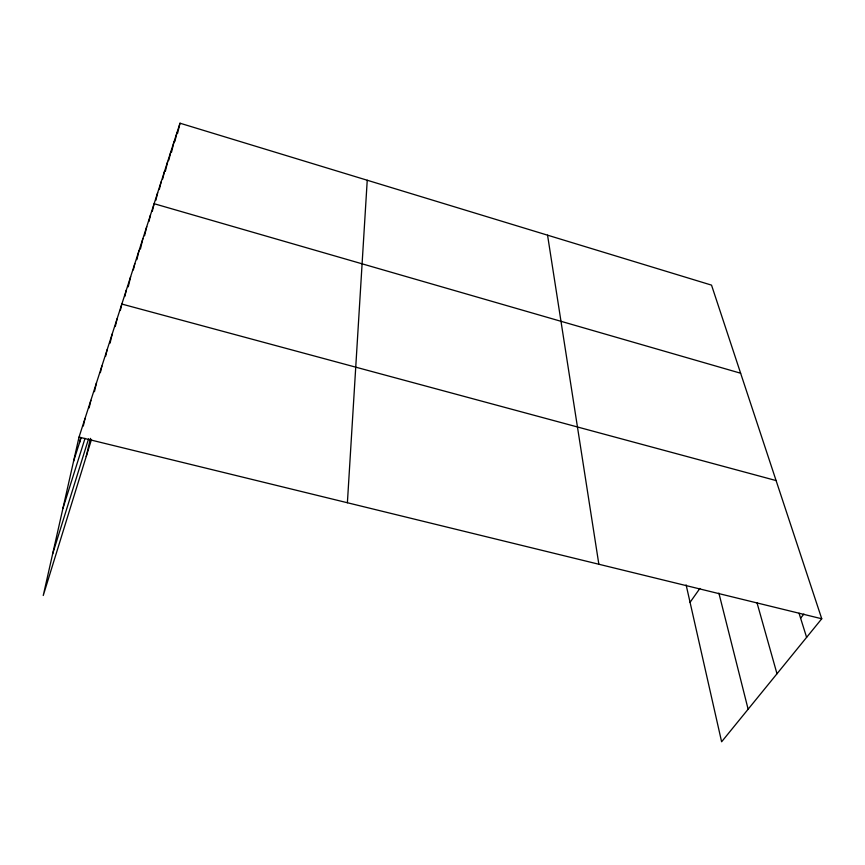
<?xml version="1.0" encoding="UTF-8"?>
<svg xmlns="http://www.w3.org/2000/svg" width="865" height="865" viewBox="0 0 865 865"><rect width="100%" height="100%" fill="white"/><g stroke="black" fill="none" stroke-linecap="round" stroke-linejoin="round"><path stroke-width="1.3" d="M347.395 502.749L367.236 180.244M686.118 584.902L721.615 741.792L821.75 618.767L711.527 285.126L180.017 123.208L79.029 437.106L43.25 595.498L91.506 439.388M79.58 442.48L80.737 437.409M83.321 426.002L85.051 418.39M89.138 407.902L90.857 400.344M94.458 391.683L96.469 382.903M100.372 372.642L101.886 366.068M105.617 356.315L107.119 349.784M110.082 343.124L112.191 334.041M115.294 326.538L117.089 318.807M86.219 456.493L90.447 438.382M120.343 310.459L121.835 304.058L776.089 480.562M124.809 296.533L126.301 290.175M128.258 286.823L130.626 276.714M133.351 269.923L134.832 263.652M136.854 259.684L138.919 250.958M140.4 249.12L142.876 238.643M144.563 235.767L146.736 226.662M148.942 221.483L150.478 215.028M152.283 211.395L154.121 203.708L740.624 373.226M155.841 200.323L157.668 192.69M159.29 189.554L161.106 181.964M162.663 179.055L164.469 171.529M165.345 171.324L167.745 161.366M168.837 160.112L170.924 151.451M171.508 152.24L174.027 141.806M174.871 141.46L177.065 132.388M177.52 133.491L180.017 123.208M52.635 553.978L88.554 438.879M62.918 508.447L85.029 438.371M73.557 461.326L81.137 437.636M690.065 602.332L699.893 588.416M800.601 618.183L803.899 614.053M79.029 437.106L821.75 618.767M799.044 613.22L806.613 637.364M757.005 602.754L776.986 673.759M718.88 593.109L748.128 709.213M547.556 235.183L598.85 564.25"/></g></svg>
